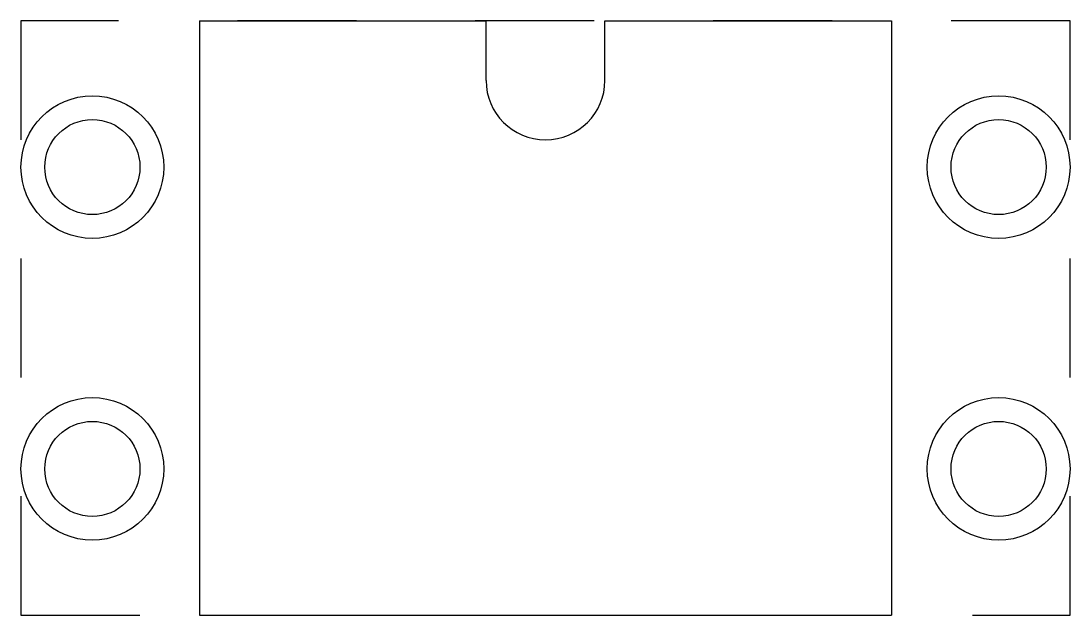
# Model space of a CAD drawing. Extents: x -0.6 to 8.22, y -3.77 to 1.23.
import ezdxf

# ---------------------------------------------------------------- set-up
doc = ezdxf.new("R2010")
doc.units = 0
doc.linetypes.add('虚线', pattern=[2, 1, -1])
for name, color, linetype in [('粗实线层', 7, 'CONTINUOUS'), ('细实线层', 7, 'CONTINUOUS'), ('虚线层', 6, '虚线')]:
    doc.layers.add(name, color=color, linetype=linetype)

msp = doc.modelspace()

# ---------------------------------------------------------------- linework, layer by layer
at = {"layer": '粗实线层'}
for p, q in [((0.9, 1.23), (0.9, -3.77)), ((0.9, 1.23), (3.31, 1.23)), ((3.31, 0.73), (3.31, 1.23)), ((4.31, 0.73), (4.31, 1.23)), ((4.31, 1.23), (6.72, 1.23)), ((6.72, 1.23), (6.72, -3.77)), ((0.9, -3.77), (6.72, -3.77))]:
    msp.add_line(p, q, dxfattribs=at)
msp.add_arc((3.81, 0.73), 0.5, 180, 360, dxfattribs=at)
at = {"layer": '细实线层'}
for centre, radius in [((0, 0), 0.6), ((7.62, 0), 0.6), ((0, 0), 0.4), ((7.62, 0), 0.4), ((0, -2.54), 0.6), ((7.62, -2.54), 0.6), ((0, -2.54), 0.4), ((7.62, -2.54), 0.4)]:
    msp.add_circle(centre, radius, dxfattribs=at)
at = {"layer": '虚线层'}
msp.add_lwpolyline([(-0.6, 1.23), (-0.6, -3.77), (8.22, -3.77), (8.22, 1.23)], close=True, dxfattribs=at)

doc.saveas('drawing.dxf')
